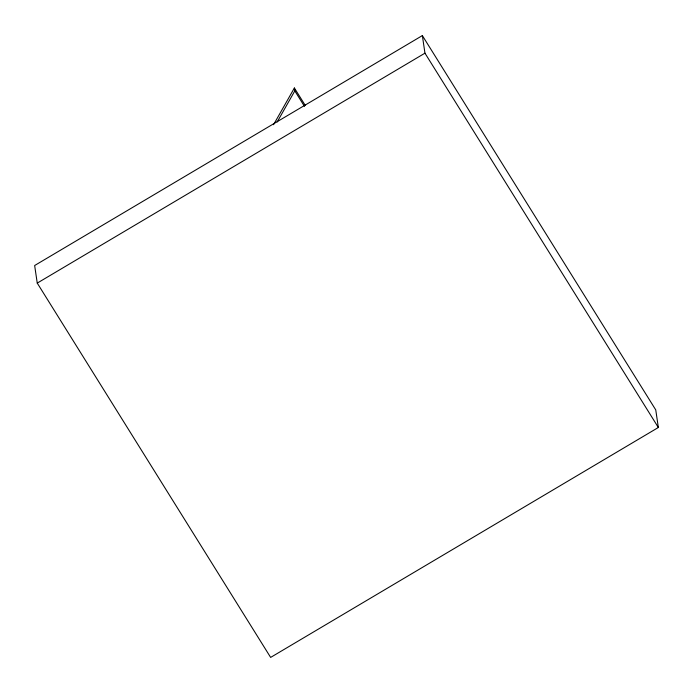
<?xml version="1.0" encoding="UTF-8"?>
<svg xmlns="http://www.w3.org/2000/svg" width="693" height="693" viewBox="0 0 693 693"><rect width="100%" height="100%" fill="white"/><g stroke="black" fill="none" stroke-linecap="round" stroke-linejoin="round"><path stroke-width="1.04" d="M273.553 124.714L294.378 87.985L305.197 105.327M277.183 121.968L294.811 90.887L294.378 87.985M422.358 35.586L34.65 265.514L37.249 283.099L270.642 657.414L658.35 427.486L655.751 409.901L422.358 35.586L424.956 53.17L658.35 427.486M37.249 283.099L424.956 53.17M294.811 90.887L304.487 106.401"/></g></svg>
